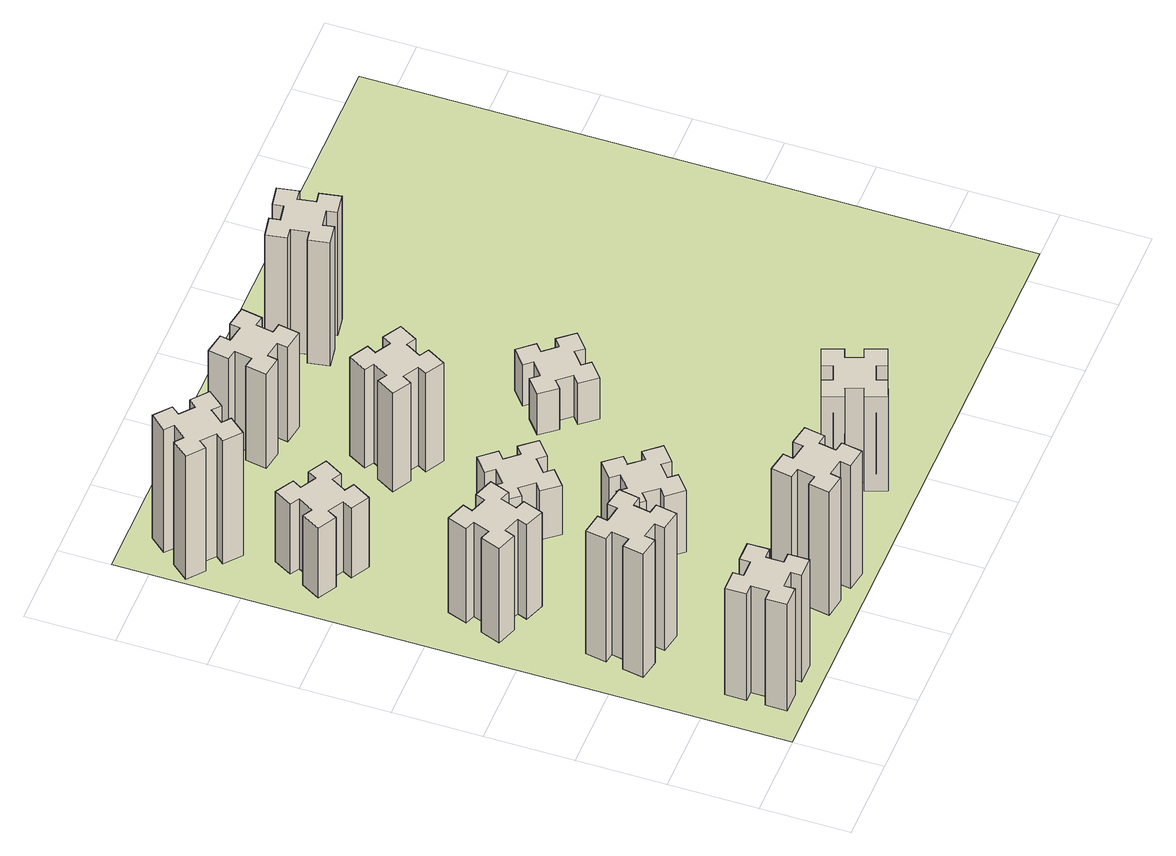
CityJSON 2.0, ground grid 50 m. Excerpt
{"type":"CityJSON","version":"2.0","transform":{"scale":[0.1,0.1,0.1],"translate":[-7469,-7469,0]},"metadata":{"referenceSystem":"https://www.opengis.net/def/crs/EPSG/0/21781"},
"CityObjects":{
"building1":{"type":"Building","attributes":{"class":"1000","function":"1000","usage":"1000","yearOfConstruction":2016,"roofType":"1000","measuredHeight":78,"storeysAboveGround":30,"storeysBelowGround":0},"geometry":[{"type":"Solid","lod":"1","boundaries":[[[[0,1,2,3,4,5,6,7,8,9,10,11,12,13,14,15,16,17,18,19]],[[17,16,20,21]],[[16,15,22,20]],[[15,14,23,22]],[[14,13,24,23]],[[13,12,25,24]],[[12,11,26,25]],[[11,10,27,26]],[[10,9,28,27]],[[9,8,29,28]],[[8,7,30,29]],[[7,6,31,30]],[[6,5,32,31]],[[5,4,33,32]],[[4,3,34,33]],[[3,2,35,34]],[[2,1,36,35]],[[1,0,37,36]],[[0,19,38,37]],[[19,18,39,38]],[[18,17,21,39]],[[24,25,26,27,28,29,30,31,32,33,34,35,36,37,38,39,21,20,22,23]]]]}]},
"building2":{"type":"Building","attributes":{"class":"1000","function":"1000","usage":"1000","yearOfConstruction":2016,"roofType":"1000","measuredHeight":90,"storeysAboveGround":30,"storeysBelowGround":0},"geometry":[{"type":"Solid","lod":"1","boundaries":[[[[40,41,42,43,44,45,46,47,48,49,50,51,52,53,54,55,56,57,58,59]],[[57,56,60,61]],[[56,55,62,60]],[[55,54,63,62]],[[54,53,64,63]],[[53,52,65,64]],[[52,51,66,65]],[[51,50,67,66]],[[50,49,68,67]],[[49,48,69,68]],[[48,47,70,69]],[[47,46,71,70]],[[46,45,72,71]],[[45,44,73,72]],[[44,43,74,73]],[[43,42,75,74]],[[42,41,76,75]],[[41,40,77,76]],[[40,59,78,77]],[[59,58,79,78]],[[58,57,61,79]],[[64,65,66,67,68,69,70,71,72,73,74,75,76,77,78,79,61,60,62,63]]]]}]},
"building3":{"type":"Building","attributes":{"class":"1000","function":"1000","usage":"1000","yearOfConstruction":2016,"roofType":"1000","measuredHeight":69,"storeysAboveGround":30,"storeysBelowGround":0},"geometry":[{"type":"Solid","lod":"1","boundaries":[[[[80,81,82,83,84,85,86,87,88,89,90,91,92,93,94,95,96,97,98,99]],[[97,96,100,101]],[[96,95,102,100]],[[95,94,103,102]],[[94,93,104,103]],[[93,92,105,104]],[[92,91,106,105]],[[91,90,107,106]],[[90,89,108,107]],[[89,88,109,108]],[[88,87,110,109]],[[87,86,111,110]],[[86,85,112,111]],[[85,84,113,112]],[[84,83,114,113]],[[83,82,115,114]],[[82,81,116,115]],[[81,80,117,116]],[[80,99,118,117]],[[99,98,119,118]],[[98,97,101,119]],[[104,105,106,107,108,109,110,111,112,113,114,115,116,117,118,119,101,100,102,103]]]]}]},
"building4":{"type":"Building","attributes":{"class":"1000","function":"1000","usage":"1000","yearOfConstruction":2016,"roofType":"1000","measuredHeight":51,"storeysAboveGround":30,"storeysBelowGround":0},"geometry":[{"type":"Solid","lod":"1","boundaries":[[[[120,121,122,123,124,125,126,127,128,129,130,131,132,133,134,135,136,137,138,139]],[[137,136,140,141]],[[136,135,142,140]],[[135,134,143,142]],[[134,133,144,143]],[[133,132,145,144]],[[132,131,146,145]],[[131,130,147,146]],[[130,129,148,147]],[[129,128,149,148]],[[128,127,150,149]],[[127,126,151,150]],[[126,125,152,151]],[[125,124,153,152]],[[124,123,154,153]],[[123,122,155,154]],[[122,121,156,155]],[[121,120,157,156]],[[120,139,158,157]],[[139,138,159,158]],[[138,137,141,159]],[[144,145,146,147,148,149,150,151,152,153,154,155,156,157,158,159,141,140,142,143]]]]}]},
"building5":{"type":"Building","attributes":{"class":"1000","function":"1000","usage":"1000","yearOfConstruction":2016,"roofType":"1000","measuredHeight":90,"storeysAboveGround":30,"storeysBelowGround":0},"geometry":[{"type":"Solid","lod":"1","boundaries":[[[[160,161,162,163,164,165,166,167,168,169,170,171,172,173,174,175,176,177,178,179]],[[177,176,180,181]],[[176,175,182,180]],[[175,174,183,182]],[[174,173,184,183]],[[173,172,185,184]],[[172,171,186,185]],[[171,170,187,186]],[[170,169,188,187]],[[169,168,189,188]],[[168,167,190,189]],[[167,166,191,190]],[[166,165,192,191]],[[165,164,193,192]],[[164,163,194,193]],[[163,162,195,194]],[[162,161,196,195]],[[161,160,197,196]],[[160,179,198,197]],[[179,178,199,198]],[[178,177,181,199]],[[184,185,186,187,188,189,190,191,192,193,194,195,196,197,198,199,181,180,182,183]]]]}]},
"building6":{"type":"Building","attributes":{"class":"1000","function":"1000","usage":"1000","yearOfConstruction":2016,"roofType":"1000","measuredHeight":90,"storeysAboveGround":30,"storeysBelowGround":0},"geometry":[{"type":"Solid","lod":"1","boundaries":[[[[200,201,202,203,204,205,206,207,208,209,210,211,212,213,214,215,216,217,218,219]],[[217,216,220,221]],[[216,215,222,220]],[[215,214,223,222]],[[214,213,224,223]],[[213,212,225,224]],[[212,211,226,225]],[[211,210,227,226]],[[210,209,228,227]],[[209,208,229,228]],[[208,207,230,229]],[[207,206,231,230]],[[206,205,232,231]],[[205,204,233,232]],[[204,203,234,233]],[[203,202,235,234]],[[202,201,236,235]],[[201,200,237,236]],[[200,219,238,237]],[[219,218,239,238]],[[218,217,221,239]],[[224,225,226,227,228,229,230,231,232,233,234,235,236,237,238,239,221,220,222,223]]]]}]},
"building7":{"type":"Building","attributes":{"class":"1000","function":"1000","usage":"1000","yearOfConstruction":2016,"roofType":"1000","measuredHeight":45,"storeysAboveGround":30,"storeysBelowGround":0},"geometry":[{"type":"Solid","lod":"1","boundaries":[[[[240,241,242,243,244,245,246,247,248,249,250,251,252,253,254,255,256,257,258,259]],[[257,256,260,261]],[[256,255,262,260]],[[255,254,263,262]],[[254,253,264,263]],[[253,252,265,264]],[[252,251,266,265]],[[251,250,267,266]],[[250,249,268,267]],[[249,248,269,268]],[[248,247,270,269]],[[247,246,271,270]],[[246,245,272,271]],[[245,244,273,272]],[[244,243,274,273]],[[243,242,275,274]],[[242,241,276,275]],[[241,240,277,276]],[[240,259,278,277]],[[259,258,279,278]],[[258,257,261,279]],[[264,265,266,267,268,269,270,271,272,273,274,275,276,277,278,279,261,260,262,263]]]]}]},
"building8":{"type":"Building","attributes":{"class":"1000","function":"1000","usage":"1000","yearOfConstruction":2016,"roofType":"1000","measuredHeight":36,"storeysAboveGround":30,"storeysBelowGround":0},"geometry":[{"type":"Solid","lod":"1","boundaries":[[[[280,281,282,283,284,285,286,287,288,289,290,291,292,293,294,295,296,297,298,299]],[[297,296,300,301]],[[296,295,302,300]],[[295,294,303,302]],[[294,293,304,303]],[[293,292,305,304]],[[292,291,306,305]],[[291,290,307,306]],[[290,289,308,307]],[[289,288,309,308]],[[288,287,310,309]],[[287,286,311,310]],[[286,285,312,311]],[[285,284,313,312]],[[284,283,314,313]],[[283,282,315,314]],[[282,281,316,315]],[[281,280,317,316]],[[280,299,318,317]],[[299,298,319,318]],[[298,297,301,319]],[[304,305,306,307,308,309,310,311,312,313,314,315,316,317,318,319,301,300,302,303]]]]}]},
"building9":{"type":"Building","attributes":{"class":"1000","function":"1000","usage":"1000","yearOfConstruction":2016,"roofType":"1000","measuredHeight":72,"storeysAboveGround":30,"storeysBelowGround":0},"geometry":[{"type":"Solid","lod":"1","boundaries":[[[[320,321,322,323,324,325,326,327,328,329,330,331,332,333,334,335,336,337,338,339]],[[337,336,340,341]],[[336,335,342,340]],[[335,334,343,342]],[[334,333,344,343]],[[333,332,345,344]],[[332,331,346,345]],[[331,330,347,346]],[[330,329,348,347]],[[329,328,349,348]],[[328,327,350,349]],[[327,326,351,350]],[[326,325,352,351]],[[325,324,353,352]],[[324,323,354,353]],[[323,322,355,354]],[[322,321,356,355]],[[321,320,357,356]],[[320,339,358,357]],[[339,338,359,358]],[[338,337,341,359]],[[344,345,346,347,348,349,350,351,352,353,354,355,356,357,358,359,341,340,342,343]]]]}]},
"building10":{"type":"Building","attributes":{"class":"1000","function":"1000","usage":"1000","yearOfConstruction":2016,"roofType":"1000","measuredHeight":69,"storeysAboveGround":30,"storeysBelowGround":0},"geometry":[{"type":"Solid","lod":"1","boundaries":[[[[360,361,362,363,364,365,366,367,368,369,370,371,372,373,374,375,376,377,378,379]],[[377,376,380,381]],[[376,375,382,380]],[[375,374,383,382]],[[374,373,384,383]],[[373,372,385,384]],[[372,371,386,385]],[[371,370,387,386]],[[370,369,388,387]],[[369,368,389,388]],[[368,367,390,389]],[[367,366,391,390]],[[366,365,392,391]],[[365,364,393,392]],[[364,363,394,393]],[[363,362,395,394]],[[362,361,396,395]],[[361,360,397,396]],[[360,379,398,397]],[[379,378,399,398]],[[378,377,381,399]],[[384,385,386,387,388,389,390,391,392,393,394,395,396,397,398,399,381,380,382,383]]]]}]},
"building11":{"type":"Building","attributes":{"class":"1000","function":"1000","usage":"1000","yearOfConstruction":2016,"roofType":"1000","measuredHeight":69,"storeysAboveGround":30,"storeysBelowGround":0},"geometry":[{"type":"Solid","lod":"1","boundaries":[[[[400,401,402,403,404,405,406,407,408,409,410,411,412,413,414,415,416,417,418,419]],[[417,416,420,421]],[[416,415,422,420]],[[415,414,423,422]],[[414,413,424,423]],[[413,412,425,424]],[[412,411,426,425]],[[411,410,427,426]],[[410,409,428,427]],[[409,408,429,428]],[[408,407,430,429]],[[407,406,431,430]],[[406,405,432,431]],[[405,404,433,432]],[[404,403,434,433]],[[403,402,435,434]],[[402,401,436,435]],[[401,400,437,436]],[[400,419,438,437]],[[419,418,439,438]],[[418,417,421,439]],[[424,425,426,427,428,429,430,431,432,433,434,435,436,437,438,439,421,420,422,423]]]]}]},
"building12":{"type":"Building","attributes":{"class":"1000","function":"1000","usage":"1000","yearOfConstruction":2016,"roofType":"1000","measuredHeight":30,"storeysAboveGround":30,"storeysBelowGround":0},"geometry":[{"type":"Solid","lod":"1","boundaries":[[[[440,441,442,443,444,445,446,447,448,449,450,451,452,453,454,455,456,457,458,459]],[[457,456,460,461]],[[456,455,462,460]],[[455,454,463,462]],[[454,453,464,463]],[[453,452,465,464]],[[452,451,466,465]],[[451,450,467,466]],[[450,449,468,467]],[[449,448,469,468]],[[448,447,470,469]],[[447,446,471,470]],[[446,445,472,471]],[[445,444,473,472]],[[444,443,474,473]],[[443,442,475,474]],[[442,441,476,475]],[[441,440,477,476]],[[440,459,478,477]],[[459,458,479,478]],[[458,457,461,479]],[[464,465,466,467,468,469,470,471,472,473,474,475,476,477,478,479,461,460,462,463]]]]}]},
"building13":{"type":"Building","attributes":{"class":"1000","function":"1000","usage":"1000","yearOfConstruction":2016,"roofType":"1000","measuredHeight":90,"storeysAboveGround":30,"storeysBelowGround":0},"geometry":[{"type":"Solid","lod":"1","boundaries":[[[[480,481,482,483,484,485,486,487,488,489,490,491,492,493,494,495,496,497,498,499]],[[497,496,500,501]],[[496,495,502,500]],[[495,494,503,502]],[[494,493,504,503]],[[493,492,505,504]],[[492,491,506,505]],[[491,490,507,506]],[[490,489,508,507]],[[489,488,509,508]],[[488,487,510,509]],[[487,486,511,510]],[[486,485,512,511]],[[485,484,513,512]],[[484,483,514,513]],[[483,482,515,514]],[[482,481,516,515]],[[481,480,517,516]],[[480,499,518,517]],[[499,498,519,518]],[[498,497,501,519]],[[504,505,506,507,508,509,510,511,512,513,514,515,516,517,518,519,501,500,502,503]]]]}]},
"landuse1":{"type":"LandUse","attributes":{"name":"plot1","function":"1010"},"geometry":[{"type":"MultiSurface","lod":"1","boundaries":[[[520,521,522,523]]]}]}
},
"vertices":[
[265,325,0],[265,225,0],[205,225,0],[205,105,0],[325,105,0],[325,165,0],[425,165,0],[425,105,0],[545,105,0],[545,225,0],[485,225,0],[485,325,0],[545,325,0],[545,445,0],[425,445,0],[425,385,0],[325,385,0],[325,445,0],[205,445,0],[205,325,0],[325,385,780],[325,445,780],[425,385,780],[425,445,780],[545,445,780],[545,325,780],[485,325,780],[485,225,780],[545,225,780],[545,105,780],[425,105,780],[425,165,780],[325,165,780],[325,105,780],[205,105,780],[205,225,780],[265,225,780],[265,325,780],[205,325,780],[205,445,780],
[475,947,0],[492,1045,0],[551,1035,0],[572,1153,0],[454,1174,0],[444,1115,0],[345,1132,0],[356,1191,0],[237,1212,0],[217,1094,0],[276,1084,0],[258,985,0],[199,996,0],[178,877,0],[297,857,0],[307,916,0],[405,898,0],[395,839,0],[513,818,0],[534,937,0],[405,898,900],[395,839,900],[307,916,900],[297,857,900],[178,877,900],[199,996,900],[258,985,900],[276,1084,900],[217,1094,900],[237,1212,900],[356,1191,900],[345,1132,900],[444,1115,900],[454,1174,900],[572,1153,900],[551,1035,900],[492,1045,900],[475,947,900],[534,937,900],[513,818,900],
[291,1669,0],[385,1635,0],[364,1579,0],[477,1537,0],[518,1650,0],[462,1671,0],[496,1765,0],[552,1744,0],[593,1857,0],[480,1898,0],[460,1842,0],[366,1876,0],[387,1932,0],[274,1973,0],[233,1860,0],[289,1840,0],[255,1746,0],[199,1767,0],[157,1654,0],[270,1613,0],[255,1746,690],[199,1767,690],[289,1840,690],[233,1860,690],[274,1973,690],[387,1932,690],[366,1876,690],[460,1842,690],[480,1898,690],[593,1857,690],[552,1744,690],[496,1765,690],[462,1671,690],[518,1650,690],[477,1537,690],[364,1579,690],[385,1635,690],[291,1669,690],[270,1613,690],[157,1654,690],
[446,2597,0],[496,2684,0],[548,2654,0],[608,2758,0],[504,2818,0],[474,2766,0],[387,2816,0],[417,2868,0],[313,2928,0],[253,2824,0],[305,2794,0],[255,2707,0],[203,2737,0],[143,2633,0],[247,2573,0],[277,2625,0],[364,2575,0],[334,2523,0],[438,2463,0],[498,2567,0],[364,2575,510],[334,2523,510],[277,2625,510],[247,2573,510],[143,2633,510],[203,2737,510],[255,2707,510],[305,2794,510],[253,2824,510],[313,2928,510],[417,2868,510],[387,2816,510],[474,2766,510],[504,2818,510],[608,2758,510],[548,2654,510],[496,2684,510],[446,2597,510],[498,2567,510],[438,2463,510],
[1016,344,0],[998,245,0],[939,256,0],[918,137,0],[1037,117,0],[1047,176,0],[1145,158,0],[1135,99,0],[1253,78,0],[1274,197,0],[1215,207,0],[1232,305,0],[1291,295,0],[1312,413,0],[1194,434,0],[1184,375,0],[1085,392,0],[1096,451,0],[977,472,0],[957,354,0],[1085,392,900],[1096,451,900],[1184,375,900],[1194,434,900],[1312,413,900],[1291,295,900],[1232,305,900],[1215,207,900],[1274,197,900],[1253,78,900],[1135,99,900],[1145,158,900],[1047,176,900],[1037,117,900],[918,137,900],[939,256,900],[998,245,900],[1016,344,900],[957,354,900],[977,472,900],
[384,3387,0],[308,3452,0],[346,3498,0],[254,3575,0],[177,3483,0],[223,3444,0],[159,3368,0],[113,3406,0],[36,3314,0],[128,3237,0],[166,3283,0],[243,3219,0],[204,3173,0],[296,3096,0],[373,3188,0],[327,3226,0],[392,3303,0],[438,3264,0],[515,3356,0],[423,3433,0],[392,3303,900],[438,3264,900],[327,3226,900],[373,3188,900],[296,3096,900],[204,3173,900],[243,3219,900],[166,3283,900],[128,3237,900],[36,3314,900],[113,3406,900],[159,3368,900],[223,3444,900],[177,3483,900],[254,3575,900],[346,3498,900],[308,3452,900],[384,3387,900],[423,3433,900],[515,3356,900],
[1083,1332,0],[1006,1267,0],[968,1313,0],[876,1236,0],[953,1144,0],[999,1183,0],[1063,1106,0],[1017,1068,0],[1094,976,0],[1186,1053,0],[1148,1099,0],[1224,1163,0],[1263,1117,0],[1355,1194,0],[1278,1286,0],[1232,1248,0],[1167,1324,0],[1213,1363,0],[1136,1455,0],[1044,1378,0],[1167,1324,450],[1213,1363,450],[1232,1248,450],[1278,1286,450],[1355,1194,450],[1263,1117,450],[1224,1163,450],[1148,1099,450],[1186,1053,450],[1094,976,450],[1017,1068,450],[1063,1106,450],[999,1183,450],[953,1144,450],[876,1236,450],[968,1313,450],[1006,1267,450],[1083,1332,450],[1044,1378,450],[1136,1455,450],
[983,1972,0],[906,1907,0],[868,1953,0],[776,1876,0],[853,1784,0],[899,1823,0],[963,1746,0],[917,1708,0],[994,1616,0],[1086,1693,0],[1048,1739,0],[1124,1803,0],[1163,1757,0],[1255,1834,0],[1178,1926,0],[1132,1888,0],[1067,1964,0],[1113,2003,0],[1036,2095,0],[944,2018,0],[1067,1964,360],[1113,2003,360],[1132,1888,360],[1178,1926,360],[1255,1834,360],[1163,1757,360],[1124,1803,360],[1048,1739,360],[1086,1693,360],[994,1616,360],[917,1708,360],[963,1746,360],[899,1823,360],[853,1784,360],[776,1876,360],[868,1953,360],[906,1907,360],[983,1972,360],[944,2018,360],[1036,2095,360],
[1314,2666,0],[1227,2716,0],[1257,2768,0],[1153,2828,0],[1093,2724,0],[1145,2694,0],[1095,2607,0],[1043,2637,0],[983,2533,0],[1087,2473,0],[1117,2525,0],[1204,2475,0],[1174,2423,0],[1278,2363,0],[1338,2467,0],[1286,2497,0],[1336,2584,0],[1388,2554,0],[1448,2658,0],[1344,2718,0],[1336,2584,720],[1388,2554,720],[1286,2497,720],[1338,2467,720],[1278,2363,720],[1174,2423,720],[1204,2475,720],[1117,2525,720],[1087,2473,720],[983,2533,720],[1043,2637,720],[1095,2607,720],[1145,2694,720],[1093,2724,720],[1153,2828,720],[1257,2768,720],[1227,2716,720],[1314,2666,720],[1344,2718,720],[1448,2658,720],
[1835,385,0],[1869,291,0],[1813,270,0],[1854,157,0],[1967,199,0],[1946,255,0],[2040,289,0],[2060,233,0],[2173,274,0],[2132,387,0],[2076,366,0],[2042,460,0],[2098,480,0],[2057,593,0],[1944,552,0],[1965,496,0],[1871,462,0],[1850,518,0],[1737,477,0],[1779,364,0],[1871,462,690],[1850,518,690],[1965,496,690],[1944,552,690],[2057,593,690],[2098,480,690],[2042,460,690],[2076,366,690],[2132,387,690],[2173,274,690],[2060,233,690],[2040,289,690],[1946,255,690],[1967,199,690],[1854,157,690],[1813,270,690],[1869,291,690],[1835,385,690],[1779,364,690],[1737,477,690],
[1016,3404,0],[998,3305,0],[939,3316,0],[918,3197,0],[1037,3177,0],[1047,3236,0],[1145,3218,0],[1135,3159,0],[1253,3138,0],[1274,3257,0],[1215,3267,0],[1232,3365,0],[1291,3355,0],[1312,3473,0],[1194,3494,0],[1184,3435,0],[1085,3452,0],[1096,3511,0],[977,3532,0],[957,3414,0],[1085,3452,690],[1096,3511,690],[1184,3435,690],[1194,3494,690],[1312,3473,690],[1291,3355,690],[1232,3365,690],[1215,3267,690],[1274,3257,690],[1253,3138,690],[1135,3159,690],[1145,3218,690],[1047,3236,690],[1037,3177,690],[918,3197,690],[939,3316,690],[998,3305,690],[1016,3404,690],[957,3414,690],[977,3532,690],
[1972,1988,0],[1907,2064,0],[1953,2103,0],[1876,2195,0],[1784,2118,0],[1823,2072,0],[1746,2007,0],[1708,2053,0],[1616,1976,0],[1693,1884,0],[1739,1923,0],[1803,1846,0],[1757,1808,0],[1834,1716,0],[1926,1793,0],[1888,1839,0],[1964,1903,0],[2003,1857,0],[2095,1934,0],[2018,2026,0],[1964,1903,300],[2003,1857,300],[1888,1839,300],[1926,1793,300],[1834,1716,300],[1757,1808,300],[1803,1846,300],[1739,1923,300],[1693,1884,300],[1616,1976,300],[1708,2053,300],[1746,2007,300],[1823,2072,300],[1784,2118,300],[1876,2195,300],[1953,2103,300],[1907,2064,300],[1972,1988,300],[2018,2026,300],[2095,1934,300],
[1738,3365,0],[1756,3267,0],[1697,3257,0],[1717,3138,0],[1836,3159,0],[1825,3218,0],[1924,3236,0],[1934,3177,0],[2052,3197,0],[2031,3316,0],[1972,3305,0],[1955,3404,0],[2014,3414,0],[1993,3532,0],[1875,3511,0],[1885,3452,0],[1787,3435,0],[1777,3494,0],[1658,3473,0],[1679,3355,0],[1787,3435,900],[1777,3494,900],[1885,3452,900],[1875,3511,900],[1993,3532,900],[2014,3414,900],[1955,3404,900],[1972,3305,900],[2031,3316,900],[2052,3197,900],[1934,3177,900],[1924,3236,900],[1825,3218,900],[1836,3159,900],[1717,3138,900],[1697,3257,900],[1756,3267,900],[1738,3365,900],[1679,3355,900],[1658,3473,900],
[5,3705,0],[3705,3705,0],[3705,5,0],[5,5,0]
]}
